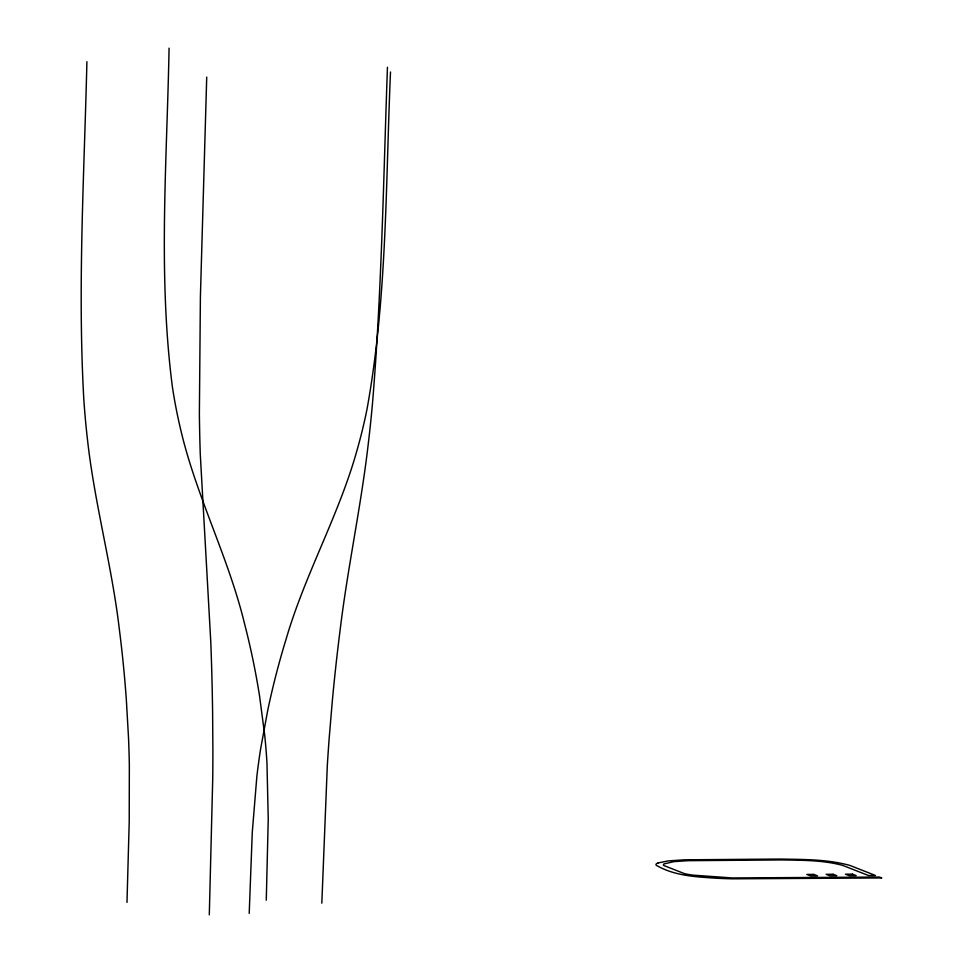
<?xml version="1.0" encoding="UTF-8"?>
<svg xmlns="http://www.w3.org/2000/svg" width="963" height="963" viewBox="0 0 963 963"><rect width="100%" height="100%" fill="white"/><g stroke="black" fill="none" stroke-linecap="round" stroke-linejoin="round"><path stroke-width="1.44" d="M86.899 61.704C84.25 173.966 77.546 286.42 83.769 398.682A503.721 262.622 -84.1 0 0 87.404 438.887C94.374 502.746 111.756 564.896 119.268 628.67A782.04 407.722 -84.1 0 1 126.322 699.427L128.524 737.875A652.745 340.312 -84.1 0 1 129.343 765.308L129.223 821.487L126.984 902.427M169.067 48.15C166.996 160.785 157.896 274.226 172.329 386.404A503.721 489.589 -59.2 0 0 180.189 427.452C195.513 494.813 228.291 556.566 244.53 623.663A782.04 760.096 -59.2 0 1 259.565 696.008L264.693 735.046A652.745 634.436 -59.2 0 1 266.956 762.768L268.244 819.224L266.269 900.212M206.72 77.112L200.4 296.652L199.377 413.765A503.721 114.103 -86.6 0 0 200.256 453.742L210.777 641.815A782.04 177.144 -86.6 0 1 212.606 712.163L212.883 750.466A652.745 147.857 -86.6 0 1 212.751 777.815L209.296 914.85M249.212 913.357L252.27 832.417L256.88 776.214A652.745 587.755 77.7 0 1 260.648 748.769L267.738 710.285A782.04 704.17 77.7 0 1 286.011 639.432C304.934 574.249 339.217 514.76 357.297 449.288A503.721 453.561 77.7 0 0 367.035 409.034C387.198 297.928 385.585 184.415 390.509 71.984M321.823 903.186L327.276 766.211A652.745 201.411 89.6 0 1 329.129 738.898L332.343 700.691A782.04 241.304 89.6 0 1 340.047 630.609C347.583 567.977 361.089 506.225 368.299 443.558A503.721 155.428 89.6 0 0 372.464 403.702C381.733 291.789 383.418 179.431 387.451 67.254M658.126 862.92L656.874 863.486A52.146 6.079 1.8 0 0 656.345 865.328C674.702 875.993 696.213 876.896 716.821 878.244A53.808 6.272 1.8 0 0 732.891 878.822L881.783 877.955L879.532 877.064L732.253 877.943L692.758 875.126A45.405 5.297 1.8 0 1 684.32 873.585L663.676 865.46A45.177 5.272 1.8 0 1 664.169 863.871L673.98 861.644L687.907 860.681L782.341 859.935C802.54 860.32 823.245 860.079 842.866 865.46L868.506 875.523L875.499 875.487L849.86 865.412C827.253 859.189 803.371 859.49 780.078 859.056L684.26 859.815L668.153 860.922L658.126 862.92M813.807 874.404L806.813 874.44L810.569 875.921L817.563 875.873L813.807 874.404M833.127 874.272L826.134 874.32L829.877 875.788L836.871 875.74L833.127 874.272M852.436 874.139L845.442 874.187L849.197 875.656L856.191 875.608L852.436 874.139"/></g></svg>
